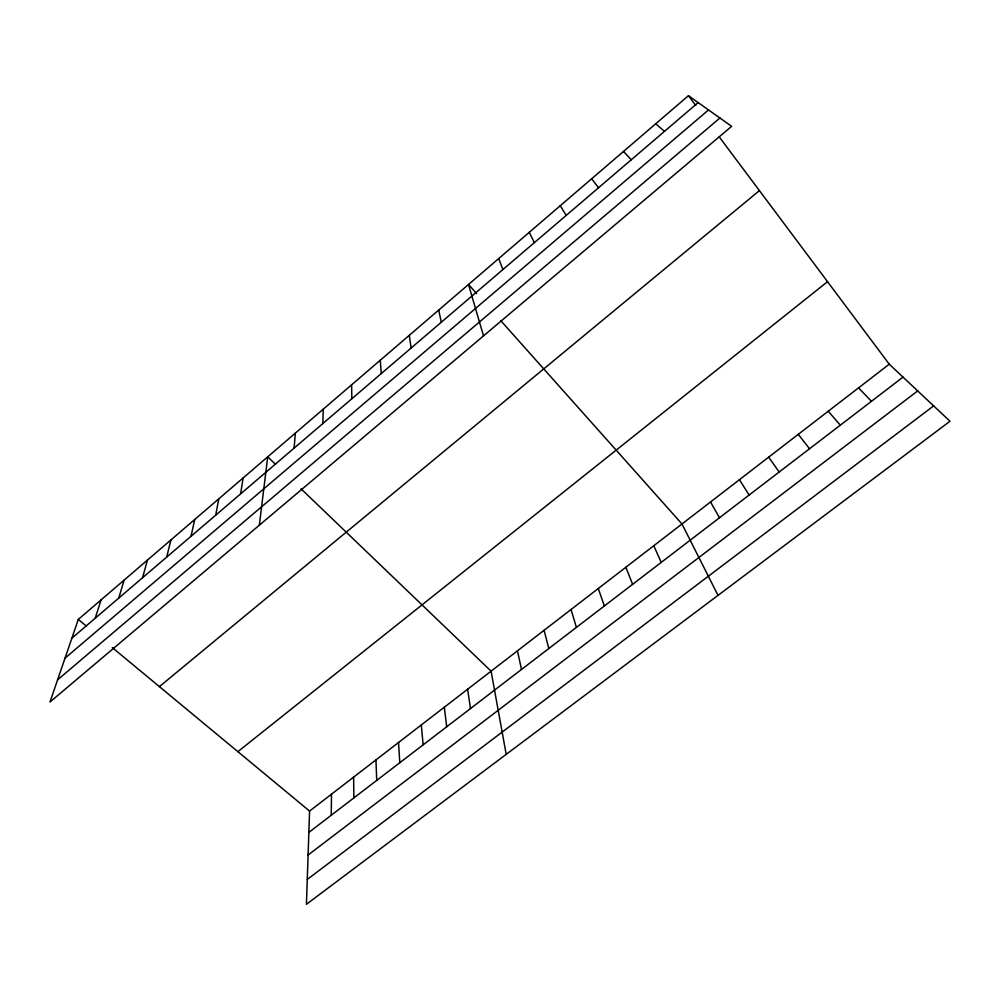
<?xml version="1.0" encoding="UTF-8"?>
<svg xmlns="http://www.w3.org/2000/svg" width="1000" height="1000" viewBox="0 0 1000 1000"><rect width="100%" height="100%" fill="white"/><g stroke="black" fill="none" stroke-linecap="round" stroke-linejoin="round"><path stroke-width="1.5" d="M331.25 815.25L331.488 794.188M889.25 364.2L309.575 811.087L306.425 904.3L950 421.25L889.25 364.2L719.188 136.825M322.8 423.587L323.288 409.15M294.125 448.113L295.325 433.137M259.337 525.2L267.725 456.838L275.538 464.35M240.613 493.875L243.125 477.962M215.688 515.2L218.8 498.837M191.038 536.275L194.737 519.487M166.675 557.112L170.938 539.913M142.575 577.725L147.413 560.125M118.75 598.1L124.125 580.1M95.188 618.25L101.1 599.875M78.312 619.425L50 702L731.65 126.325L688.438 95.7L78.312 619.425L86.388 626.112M71.875 638.188L698.138 102.575M65.037 658.162L708.538 109.95M57.6 679.825L719.912 118.012M159.4 686.625L759.412 190.613M237.875 751.663L827.525 281.688M308.85 832.412L903.012 377.125M308.087 855.025L917.7 390.913M307.262 879.438L933.65 405.9M112.275 647.575L309.575 811.087M655.738 123.763L664.463 131.375M301.025 488.8L491.087 671.15L506.2 754.35M858.55 387.863L871.475 401.3M623.488 151.45L631.263 159.762M476.637 293.6L468.512 284.475L483.5 335.9M500.788 320.688L681.988 523.987L718.012 595.375M828.238 411.238L840.312 425.175M798.275 434.325L809.55 448.75M591.675 178.762L598.525 187.775M688.438 95.7L695.725 105.45M768.688 457.137L779.163 472.038M739.438 479.688L749.137 495.037M560.275 205.725L566.213 215.4M710.537 501.962L719.475 517.762M529.288 232.312L534.35 242.65M653.763 545.737L661.225 562.4M625.862 567.25L632.612 584.325M498.7 258.575L502.912 269.538M598.288 588.513L604.35 605.988M571.025 609.525L576.413 627.388M544.075 630.3L548.8 648.55M517.438 650.837L521.512 669.463M438.725 310.062L441.287 322.25M467.6 689.25L470.487 708.562M409.312 335.3L411.087 348.088M444.338 707.188L446.688 726.8M421.312 724.938L423.125 744.85M380.275 360.238L381.275 373.575M398.525 742.513L399.8 762.725M375.95 759.912L376.725 780.413M351.6 384.837L351.85 398.75M353.612 777.138L353.862 797.925"/></g></svg>
